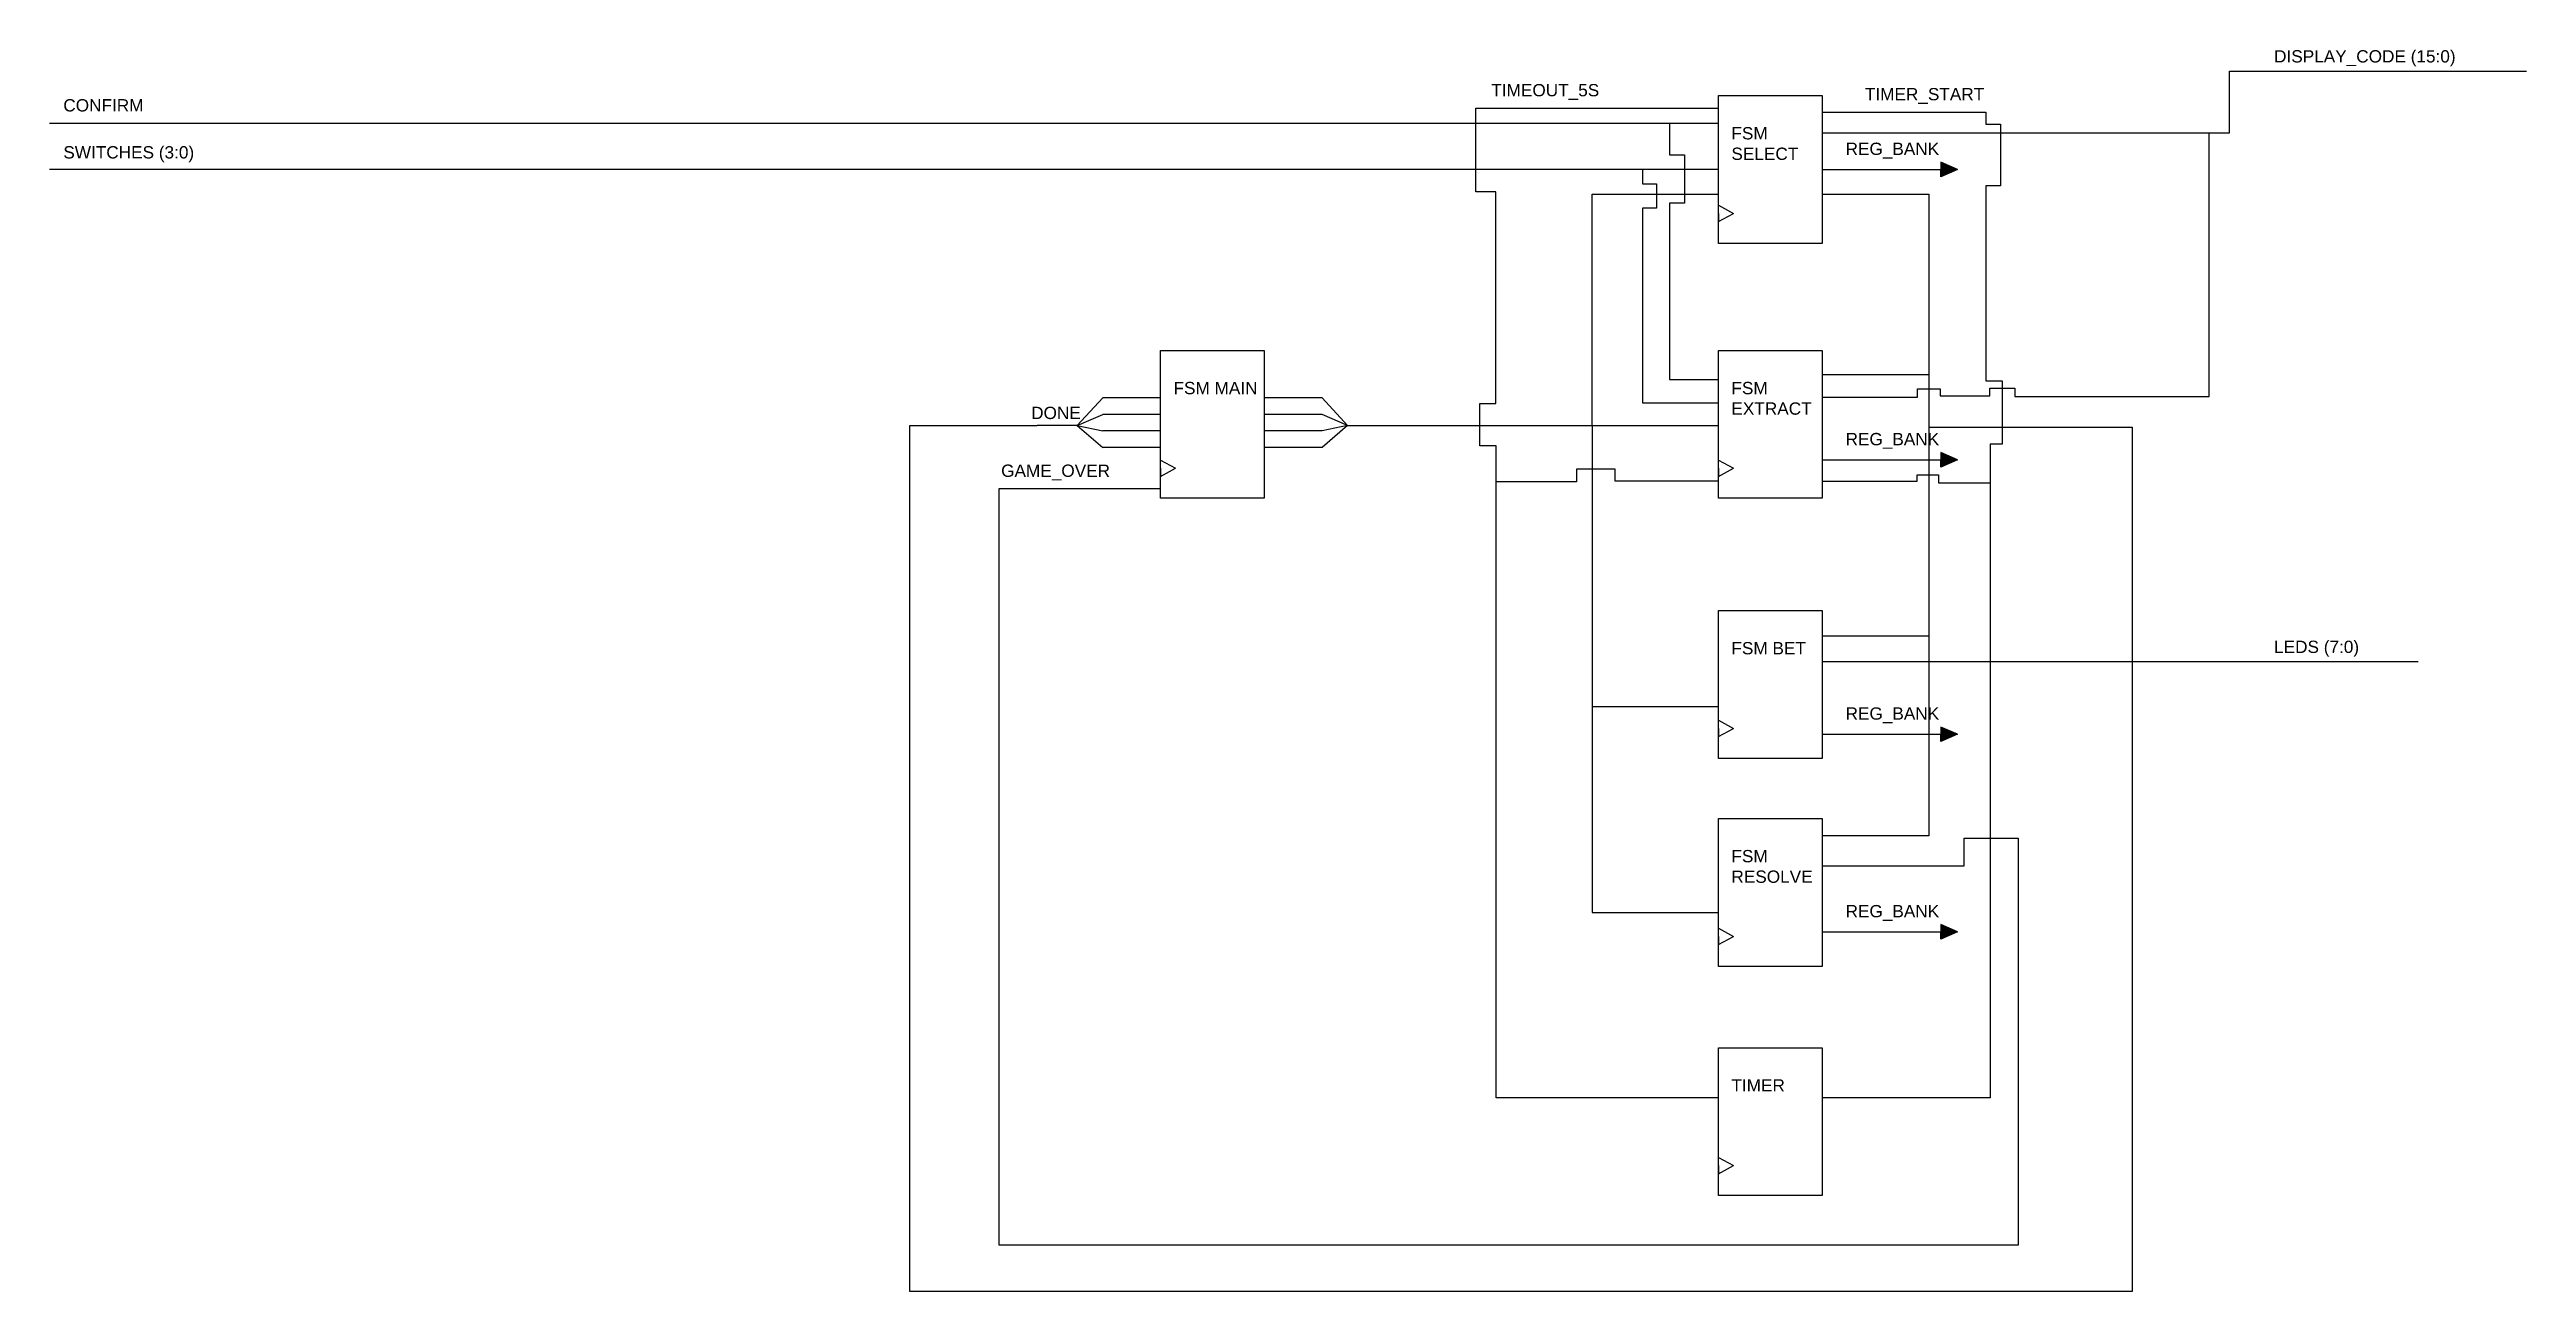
# Model space of a CAD drawing. Header units: millimetres. Extents: x 1700 to 41954, y -1358 to 18826.
import ezdxf

# ---------------------------------------------------------------- set-up
doc = ezdxf.new("R2010")
doc.units = ezdxf.units.MM
doc.styles.get("Standard").update_dxf_attribs({"font": 'arial.ttf'})

# ---------------------------------------------------------------- blocks, each defined once
blk = doc.blocks.new('Caja')
blk.add_lwpolyline([(0, 2403), (1683, 2403), (1683, 0), (0, 0)], close=True)
for points in [[(0, 488), (0, 621), (243, 488)], [(0, 488), (0, 355), (243, 488)]]:
    blk.add_lwpolyline(points)
blk = doc.blocks.new('*U2')
blk.add_line((471, 0), (-471, 0))
blk = doc.blocks.new('*U3')
at = {"color": 0, "linetype": 'ByBlock', "lineweight": -2, "transparency": 16777216}
for p in [(0, 803), (0, 536), (0, 268), (0, 0)]:
    blk.add_blockref('*U2', p, dxfattribs=at)
blk = doc.blocks.new('*U4')
blk.add_line((471, 0), (-471, 0))
blk = doc.blocks.new('*U5')
at = {"color": 0, "linetype": 'ByBlock', "lineweight": -2, "transparency": 16777216}
for p in [(0, 803), (0, 536), (0, 268), (0, 0)]:
    blk.add_blockref('*U4', p, dxfattribs=at)
blk = doc.blocks.new('REG_BANK')
h = blk.add_hatch(color=256)
h.dxf.hatch_style = 1
h.paths.add_polyline_path([(32438, 16994), (32438, 16876), (32707, 16876)])
h.paths.add_polyline_path([(32707, 16876), (32438, 16876), (32438, 16758)])
for points in [[(30507, 16876), (32707, 16876), (32438, 16994), (32438, 16876)], [(30507, 16876), (32707, 16876), (32438, 16758), (32438, 16876)]]:
    blk.add_lwpolyline(points)
at = {"insert": (30888, 17313), "char_height": 200, "attachment_point": 1}
blk.add_mtext('REG_BANK', dxfattribs=at)

msp = doc.modelspace()

# ---------------------------------------------------------------- linework, layer by layer
for points in [[(30507, 17475), (37128, 17475), (37128, 18477), (41954, 18477)], [(28824, 1787), (25209, 1787), (25209, 12387), (24944, 12387), (24944, 13072), (25206, 13072), (25206, 16515), (24879, 16515), (24879, 17875), (28824, 17875)], [(30507, 17810), (33167, 17810), (33167, 17615), (33404, 17615), (33404, 16609), (33167, 16609), (33167, 13440), (33433, 13440), (33433, 12414), (33238, 12414), (33238, 1787), (30507, 1787)], [(1700, 17629), (28824, 17629)], [(28025, 17629), (28025, 17117), (28268, 17117), (28268, 16327), (28025, 16327), (28025, 13464), (28824, 13464)], [(36795, 13189), (36795, 17475)], [(28824, 16876), (1700, 16876)], [(27590, 16876), (27590, 16644), (27813, 16644), (27813, 16246), (27590, 16246), (27590, 13084), (28824, 13084)], [(23449, 12717), (26768, 12717), (26768, 16478), (28824, 16478)], [(30507, 16478), (32240, 16478), (32240, 6048), (30507, 6048)], [(32240, 13540), (30507, 13540)], [(30507, 13174), (32056, 13174), (32056, 13314), (32425, 13314), (32425, 13196), (33235, 13196), (33235, 13321), (33641, 13321), (33641, 13189), (36795, 13189)], [(18402, 12717), (18815, 13164)], [(18402, 12717), (18815, 12897)], [(22795, 12717), (22383, 13164)], [(22795, 12717), (22383, 12897)], [(32240, 12687), (35546, 12687), (35546, 3075), (35546, -1358), (15681, -1358), (15681, 12717), (17749, 12717)], [(18402, 12717), (17749, 12717)], [(18402, 12717), (18815, 12629)], [(18402, 12717), (18815, 12361)], [(22795, 12717), (22383, 12629)], [(22795, 12717), (22383, 12361)], [(22795, 12717), (23449, 12717)], [(26768, 12717), (28824, 12717)], [(26768, 12717), (26768, 4803), (28824, 4803)], [(30507, 5559), (32814, 5559), (32814, 6010), (33694, 6010), (33694, -603), (17133, -603), (17133, 11690)], [(17133, 11690), (19757, 11690)], [(28824, 11810), (27144, 11810), (27144, 12004), (26517, 12004), (26517, 11803), (25209, 11803)], [(30507, 11810), (32053, 11810), (32053, 11914), (32398, 11914), (32398, 11787), (33238, 11787)], [(30507, 9297), (32240, 9297)], [(30507, 8880), (37029, 8880)], [(37029, 8880), (40194, 8880)], [(26768, 8147), (28824, 8147)]]:
    msp.add_lwpolyline(points)

# ---------------------------------------------------------------- block references
for name, p in [('Caja', (28824, 15675)), ('REG_BANK', (0, 0)), ('Caja', (19757, 11533)), ('Caja', (28824, 11533)), ('*U3', (19286, 12361)), ('*U5', (21912, 12361)), ('REG_BANK', (0, -4718)), ('Caja', (28824, 7305)), ('REG_BANK', (0, -9178)), ('Caja', (28824, 3925)), ('REG_BANK', (0, -12390)), ('Caja', (28824, 200))]:
    msp.add_blockref(name, p)

# ---------------------------------------------------------------- texts
at = {"char_height": 200, "width": 3320.78, "attachment_point": 1}
for s, insert in [('DISPLAY_CODE (15:0)', (37852, 18816)), ('LEDS (7:0)', (37852, 9219))]:
    msp.add_mtext(s, dxfattribs=dict(at, insert=insert))
at = {"char_height": 200, "attachment_point": 1}
for s, insert in [('TIMEOUT_5S', (25131, 18266)), ('TIMER_START', (31202, 18201)), ('CONFIRM', (1924, 18020)), ('SWITCHES (3:0)', (1924, 17256)), ('GAME_OVER', (17165, 12081))]:
    msp.add_mtext(s, dxfattribs=dict(at, insert=insert))
for s, width, gutter_width, heights, insert in [('FSM SELECT', 1474.66, 438, [0], (29033, 17566)), ('FSM MAIN', 1474.66, 438, [0], (19966, 13425)), ('FSM EXTRACT', 1474.66, 438, [0], (29033, 13425)), ('DONE', 180.16, 12.5, [55.1], (17653, 13021)), ('FSM BET', 1474.66, 438, [0], (29033, 9197)), ('FSM RESOLVE', 1474.66, 438, [0], (29033, 5817)), ('TIMER', 1063.61, 438, [578], (29033, 2092))]:
    msp.add_mtext_dynamic_manual_height_columns(s, width=width, gutter_width=gutter_width, heights=heights, dxfattribs=dict(at, insert=insert))

doc.saveas('drawing.dxf')
